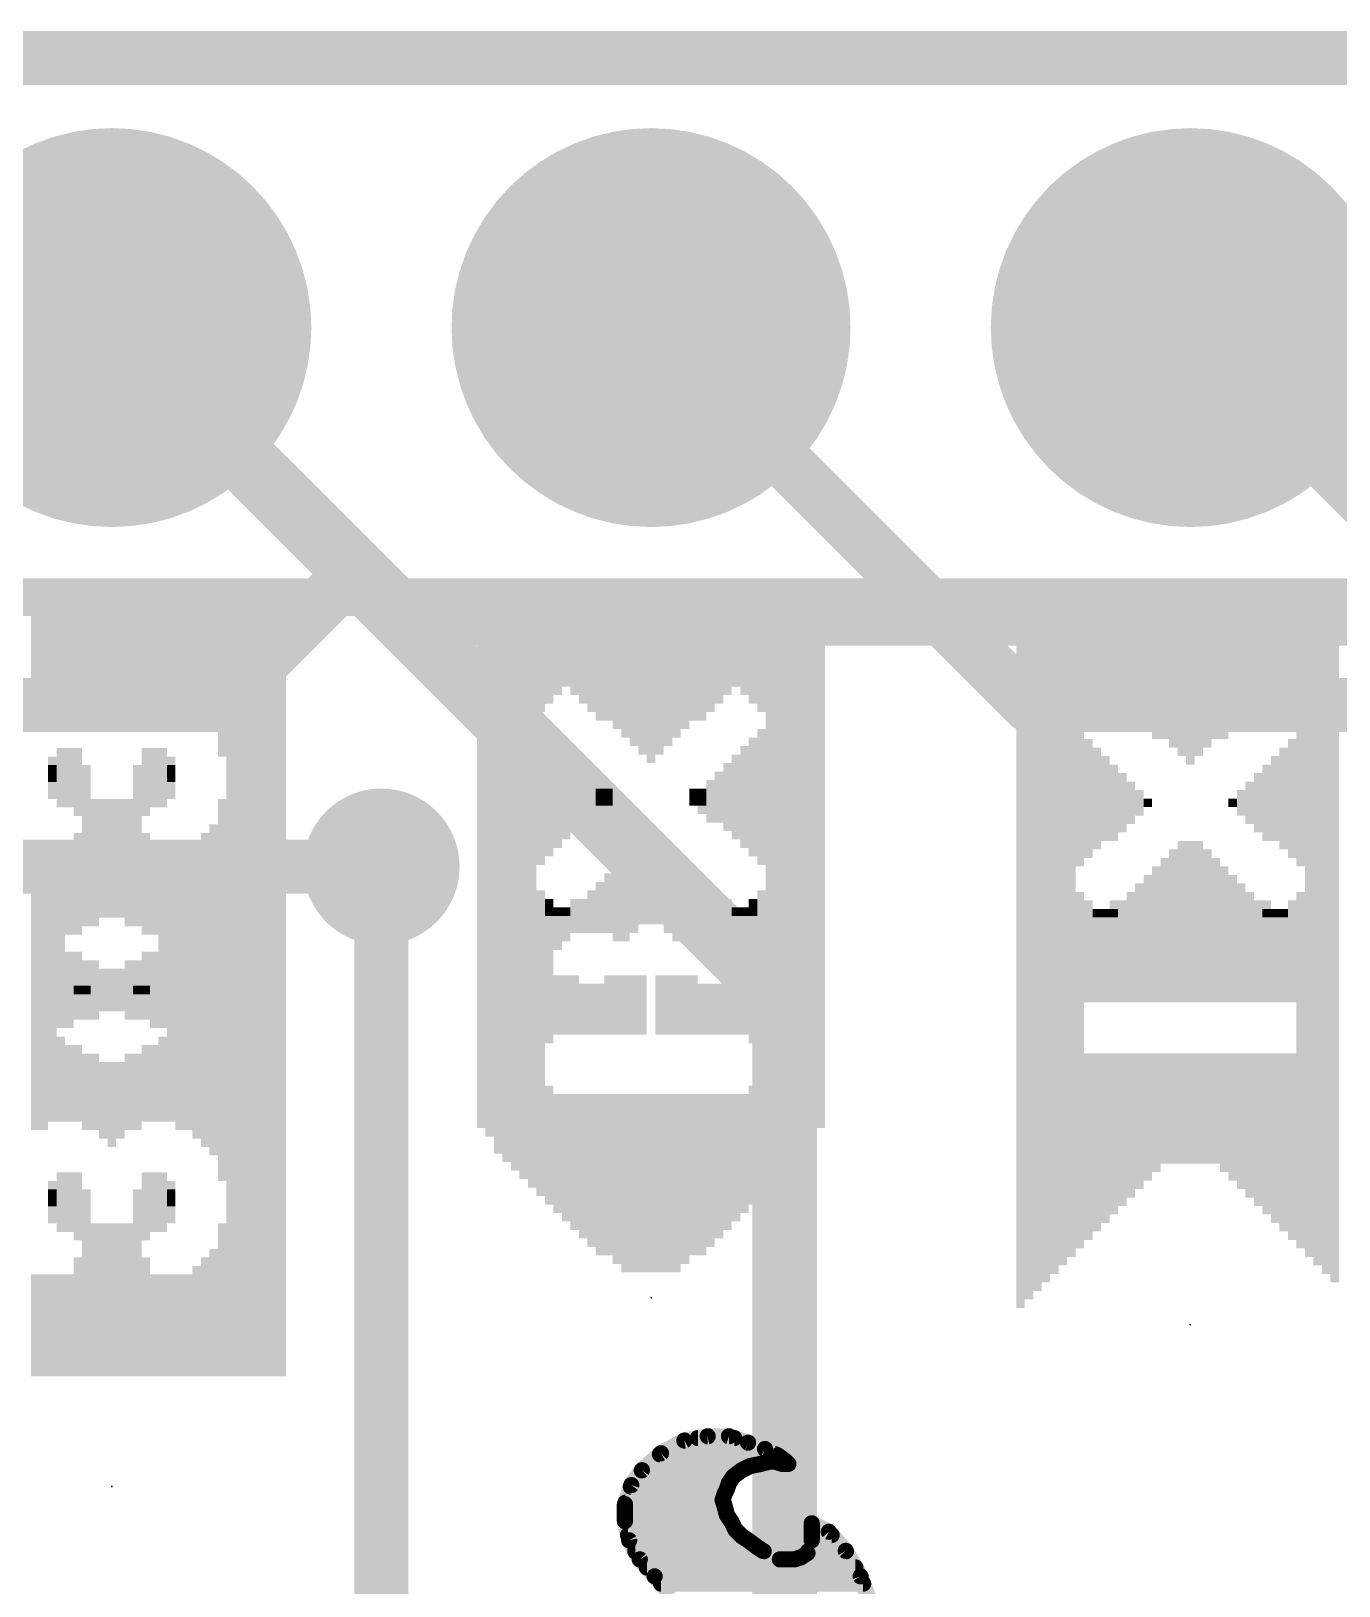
# Model space of a CAD drawing. Extents: x -38 to 69, y -21 to 41.
# Drawn here: x 18.67 to 24.83, y 33.44 to 40.77 of the extents above; entities that cross this region are included whole.
import ezdxf

# ---------------------------------------------------------------- set-up
doc = ezdxf.new("R2010")
doc.units = 0
for name, color, linetype in [('1', 12, 'CONTINUOUS'), ('16', 53, 'CONTINUOUS'), ('17', 254, 'CONTINUOUS'), ('18', 110, 'CONTINUOUS'), ('20', 53, 'CONTINUOUS'), ('21', 41, 'CONTINUOUS'), ('22', 40, 'CONTINUOUS'), ('23', 53, 'CONTINUOUS'), ('24', 53, 'CONTINUOUS'), ('51', 53, 'CONTINUOUS')]:
    doc.layers.add(name, color=color, linetype=linetype)

# ---------------------------------------------------------------- blocks, each defined once
blk = doc.blocks.new('RECT')
blk.add_solid([(-0.5, -0.5), (0.5, -0.5), (-0.5, 0.5), (0.5, 0.5)])
blk = doc.blocks.new('ROUNDP')
at = {"const_width": 0.5}
blk.add_lwpolyline([(0, -0.25, 1), (0, 0.25, 1), (0, -0.25)], format="xyb", dxfattribs=at)
blk = doc.blocks.new('ROUNDV')
at = {"const_width": 0.5}
blk.add_lwpolyline([(0, -0.25, 1), (0, 0.25, 1), (0, -0.25)], format="xyb", dxfattribs=at)

msp = doc.modelspace()

# ---------------------------------------------------------------- linework, layer by layer
at = {"layer": '1'}
for points, const_width in [([(0, 40.64), (40.64, 40.64)], 0.254), ([(20.193, 38.227), (19.05, 39.37)], 0.3048), ([(21.59, 39.37), (23.368, 37.592)], 0.254), ([(24.13, 39.37), (25.4, 38.1)], 0.254), ([(19.558, 37.592), (20.193, 38.227)], 0.254), ([(22.22, 36.2), (20.193, 38.227)], 0.3048), ([(11.818, 37.592), (19.558, 37.592)], 0.254), ([(23.368, 37.592), (25.5778, 37.592)], 0.254), ([(20.32, 36.83), (20.32, 27.445)], 0.254), ([(22.22, 27.445), (22.22, 36.2)], 0.3048)]:
    msp.add_lwpolyline(points, dxfattribs=dict(at, const_width=const_width))
for points, const_width in [([(19.1039, 39.4239, 1), (18.9961, 39.3161)], 0.1524), ([(21.6349, 39.4149, 1), (21.5451, 39.3251)], 0.127), ([(24.1749, 39.4149, 1), (24.0851, 39.3251)], 0.127), ([(20.2469, 38.2809, 1), (20.1391, 38.1731)], 0.1524), ([(20.1391, 38.1731, 1), (20.2469, 38.2809)], 0.1524), ([(20.2379, 38.1821, 1), (20.1481, 38.2719)], 0.127), ([(19.5131, 37.6369, 1), (19.6029, 37.5471)], 0.127), ([(19.558, 37.5285, 1), (19.558, 37.6555)], 0.127), ([(23.368, 37.6555, 1), (23.368, 37.5285)], 0.127), ([(23.3231, 37.5471, 1), (23.4129, 37.6369)], 0.127), ([(20.3835, 36.83, 1), (20.2565, 36.83)], 0.127), ([(22.2962, 36.2, 1), (22.1438, 36.2)], 0.1524), ([(22.1661, 36.1461, 1), (22.2739, 36.2539)], 0.1524)]:
    msp.add_lwpolyline(points, format="xyb", dxfattribs=dict(at, const_width=const_width))
at = {"layer": '16'}
for points, const_width in [([(0, 40.64), (40.64, 40.64)], 0.254), ([(20.3962, 38.0238), (19.05, 39.37)], 0.3048), ([(31.8262, 38.0238), (20.3962, 38.0238)], 0.3048), ([(20.32, 36.83), (5.08, 36.83)], 0.254)]:
    msp.add_lwpolyline(points, dxfattribs=dict(at, const_width=const_width))
for points, const_width in [([(19.1039, 39.4239, 1), (18.9961, 39.3161)], 0.1524), ([(20.3962, 38.1, 1), (20.3962, 37.9476)], 0.1524), ([(20.3423, 37.9699, 1), (20.4501, 38.0777)], 0.1524), ([(20.32, 36.7665, 1), (20.32, 36.8935)], 0.127)]:
    msp.add_lwpolyline(points, format="xyb", dxfattribs=dict(at, const_width=const_width))
at = {"layer": '20', "const_width": 0.2032}
msp.add_lwpolyline([(0, 40.64), (40.64, 40.64)], dxfattribs=at)
at = {"layer": '21'}
for points, const_width in [([(12.7, 38.1), (27.94, 38.1)], 0.1778), ([(21.747, 34.126), (21.637, 34.066)], 0.0762), ([(21.857, 34.146), (21.747, 34.126)], 0.0762), ([(21.8108, 34.1376), (21.9822, 34.1376)], 0.0762), ([(21.957, 34.146), (21.857, 34.146)], 0.0762), ([(22.047, 34.116), (21.957, 34.146)], 0.0762), ([(22.127, 34.086), (22.047, 34.116)], 0.0762), ([(21.637, 34.066), (21.547, 33.986)], 0.0762), ([(21.6318, 34.0614), (22.1762, 34.0614)], 0.0762), ([(22.187, 34.056), (22.127, 34.086)], 0.0762), ([(22.227, 34.026), (22.187, 34.056)], 0.0762), ([(21.547, 33.986), (21.497, 33.916)], 0.0762), ([(21.5464, 33.9852), (22.0159, 33.9852)], 0.0762), ([(21.957, 33.926), (21.977, 33.956)], 0.0762), ([(21.977, 33.956), (22.017, 33.986)], 0.0762), ([(22.017, 33.986), (22.057, 34.006)], 0.0762), ([(22.057, 34.006), (22.107, 34.016)], 0.0762), ([(22.107, 34.016), (22.147, 34.026)], 0.0762), ([(22.147, 34.026), (22.177, 34.026)], 0.0762), ([(22.177, 34.026), (22.207, 34.016)], 0.0762), ([(22.207, 34.016), (22.237, 34.016)], 0.0762), ([(22.237, 34.016), (22.227, 34.026)], 0.0762), ([(21.497, 33.916), (21.467, 33.826)], 0.0762), ([(21.4947, 33.909), (21.9513, 33.909)], 0.0762), ([(21.937, 33.876), (21.947, 33.896)], 0.0762), ([(21.947, 33.896), (21.957, 33.926)], 0.0762), ([(21.467, 33.826), (21.467, 33.746)], 0.0762), ([(21.4693, 33.8328), (21.9314, 33.8328)], 0.0762), ([(21.927, 33.846), (21.937, 33.876)], 0.0762), ([(21.937, 33.816), (21.927, 33.846)], 0.0762), ([(21.947, 33.776), (21.937, 33.816)], 0.0762), ([(21.467, 33.7566), (21.9599, 33.7566)], 0.0762), ([(21.467, 33.746), (21.487, 33.656)], 0.0762), ([(21.967, 33.746), (21.947, 33.776)], 0.0762), ([(21.987, 33.706), (21.967, 33.746)], 0.0762), ([(22.347, 33.736), (22.347, 33.656)], 0.0762), ([(22.427, 33.696), (22.347, 33.736)], 0.0762), ([(21.4816, 33.6804), (22.0126, 33.6804)], 0.0762), ([(22.017, 33.676), (21.987, 33.706)], 0.0762), ([(22.047, 33.656), (22.017, 33.676)], 0.0762), ([(22.347, 33.6804), (22.4409, 33.6804)], 0.0762), ([(22.507, 33.606), (22.427, 33.696)], 0.0762), ([(21.487, 33.656), (21.537, 33.566)], 0.0762), ([(21.5158, 33.6042), (22.1206, 33.6042)], 0.0762), ([(22.087, 33.626), (22.047, 33.656)], 0.0762), ([(22.117, 33.606), (22.087, 33.626)], 0.0762), ([(22.197, 33.566), (22.117, 33.606)], 0.0762), ([(22.327, 33.596), (22.297, 33.576)], 0.0762), ([(22.347, 33.656), (22.327, 33.596)], 0.0762), ([(22.3297, 33.6042), (22.5081, 33.6042)], 0.0762), ([(22.577, 33.486), (22.507, 33.606)], 0.0762), ([(21.537, 33.566), (21.607, 33.486)], 0.0762), ([(21.5703, 33.528), (22.5525, 33.528)], 0.0762), ([(22.267, 33.566), (22.197, 33.566)], 0.0762), ([(22.297, 33.576), (22.267, 33.566)], 0.0762), ([(21.607, 33.486), (21.687, 33.396)], 0.0762), ([(21.6374, 33.4518), (22.5892, 33.4518)], 0.0762), ([(22.627, 33.346), (22.577, 33.486)], 0.0762)]:
    msp.add_lwpolyline(points, dxfattribs=dict(at, const_width=const_width))
at = {"layer": '21', "const_width": 0.0381}
for points in [[(21.7436, 34.1447, 1), (21.7504, 34.1073)], [(21.7561, 34.1093, 1), (21.7379, 34.1427)], [(21.8108, 34.1566, 1), (21.8108, 34.1185)], [(21.857, 34.1651, 1), (21.857, 34.127)], [(21.8604, 34.1273, 1), (21.8536, 34.1647)], [(21.963, 34.1641, 1), (21.951, 34.1279)], [(21.957, 34.127, 1), (21.957, 34.1651)], [(21.9822, 34.1185, 1), (21.9822, 34.1566)], [(22.0537, 34.1338, 1), (22.0403, 34.0982)], [(22.041, 34.0979, 1), (22.053, 34.1341)], [(21.6318, 34.0804, 1), (21.6318, 34.0423)], [(21.6279, 34.0827, 1), (21.6461, 34.0493)], [(21.6497, 34.0518, 1), (21.6243, 34.0802)], [(22.1355, 34.103, 1), (22.1185, 34.069)], [(22.1203, 34.0682, 1), (22.1337, 34.1038)], [(22.1984, 34.0712, 1), (22.1756, 34.0408)], [(22.1762, 34.0423, 1), (22.1762, 34.0804)], [(22.1785, 34.039, 1), (22.1955, 34.073)], [(21.5464, 34.0042, 1), (21.5464, 33.9661)], [(21.5343, 34.0002, 1), (21.5597, 33.9718)], [(21.5625, 33.9749, 1), (21.5315, 33.9971)], [(21.9929, 33.9454, 1), (21.9611, 33.9666)], [(22.0085, 34.003, 1), (22.0255, 33.969)], [(22.0284, 33.9708, 1), (22.0056, 34.0012)], [(22.0159, 33.9661, 1), (22.0159, 34.0042)], [(22.0533, 34.0247, 1), (22.0607, 33.9873)], [(22.0655, 33.989, 1), (22.0485, 34.023)], [(22.1024, 34.0345, 1), (22.1116, 33.9975)], [(22.1107, 33.9973, 1), (22.1033, 34.0347)], [(22.147, 34.0451, 1), (22.147, 34.007)], [(22.1516, 34.0075, 1), (22.1424, 34.0445)], [(22.183, 34.0441, 1), (22.171, 34.0079)], [(22.177, 34.007, 1), (22.177, 34.0451)], [(22.207, 34.035, 1), (22.207, 33.9969)], [(22.201, 33.9979, 1), (22.213, 34.0341)], [(22.2405, 34.0395, 1), (22.2135, 34.0125)], [(22.2156, 34.0108, 1), (22.2384, 34.0412)], [(22.2235, 34.0025, 1), (22.2505, 34.0295)], [(22.237, 33.9969, 1), (22.237, 34.035)], [(21.4947, 33.928, 1), (21.4947, 33.8899)], [(21.4815, 33.9271, 1), (21.5125, 33.9049)], [(21.5151, 33.91, 1), (21.4789, 33.922)], [(21.9289, 33.902, 1), (21.9651, 33.89)], [(21.964, 33.8875, 1), (21.93, 33.9045)], [(21.9411, 33.9366, 1), (21.9729, 33.9154)], [(21.9751, 33.92, 1), (21.9389, 33.932)], [(21.9513, 33.8899, 1), (21.9513, 33.928)], [(21.9656, 33.9712, 1), (21.9884, 33.9408)], [(21.4489, 33.832, 1), (21.4851, 33.82)], [(21.4861, 33.826, 1), (21.448, 33.826)], [(21.4693, 33.8518, 1), (21.4693, 33.8137)], [(21.9451, 33.852, 1), (21.9089, 33.84)], [(21.9089, 33.852, 1), (21.9451, 33.84)], [(21.92, 33.8845, 1), (21.954, 33.8675)], [(21.9555, 33.8206, 1), (21.9185, 33.8114)], [(21.9551, 33.87, 1), (21.9189, 33.882)], [(21.9314, 33.8137, 1), (21.9314, 33.8518)], [(21.467, 33.7756, 1), (21.467, 33.7375)], [(21.4856, 33.7501, 1), (21.4484, 33.7419)], [(21.9189, 33.81, 1), (21.9551, 33.822)], [(21.9629, 33.7866, 1), (21.9311, 33.7654)], [(21.9285, 33.7714, 1), (21.9655, 33.7806)], [(21.984, 33.7545, 1), (21.95, 33.7375)], [(21.9511, 33.7354, 1), (21.9829, 33.7566)], [(21.9599, 33.7375, 1), (21.9599, 33.7756)], [(22.3661, 33.736, 1), (22.328, 33.736)], [(22.3555, 33.753, 1), (22.3385, 33.719)], [(21.448, 33.746, 1), (21.4861, 33.746)], [(21.4816, 33.6994, 1), (21.4816, 33.6613)], [(22.0005, 33.7195, 1), (21.9735, 33.6925)], [(21.97, 33.6975, 1), (22.004, 33.7145)], [(22.0276, 33.6919, 1), (22.0064, 33.6601)], [(22.0035, 33.6625, 1), (22.0305, 33.6895)], [(22.0126, 33.6613, 1), (22.0126, 33.6994)], [(22.347, 33.6994, 1), (22.347, 33.6613)], [(22.4412, 33.7087, 1), (22.4128, 33.6833)], [(22.4185, 33.679, 1), (22.4355, 33.713)], [(22.4409, 33.6613, 1), (22.4409, 33.6994)], [(21.5037, 33.6653, 1), (21.4703, 33.6467)], [(21.4684, 33.6519, 1), (21.5056, 33.6601)], [(21.5158, 33.6232, 1), (21.5158, 33.5851)], [(22.0584, 33.6712, 1), (22.0356, 33.6408)], [(22.0364, 33.6401, 1), (22.0576, 33.6719)], [(22.0976, 33.6419, 1), (22.0764, 33.6101)], [(22.0756, 33.6108, 1), (22.0984, 33.6412)], [(22.1255, 33.623, 1), (22.1085, 33.589)], [(22.1064, 33.5901, 1), (22.1276, 33.6219)], [(22.1206, 33.5851, 1), (22.1206, 33.6232)], [(22.3297, 33.6232, 1), (22.3297, 33.5851)], [(22.3376, 33.5801, 1), (22.3164, 33.6119)], [(22.328, 33.656, 1), (22.3661, 33.656)], [(22.3651, 33.65, 1), (22.3289, 33.662)], [(22.5235, 33.6156, 1), (22.4905, 33.5964)], [(22.4928, 33.5933, 1), (22.5212, 33.6187)], [(22.5081, 33.5851, 1), (22.5081, 33.6232)], [(21.5513, 33.5785, 1), (21.5227, 33.5535)], [(21.5203, 33.5567, 1), (21.5537, 33.5753)], [(21.5703, 33.547, 1), (21.5703, 33.5089)], [(22.197, 33.5851, 1), (22.197, 33.547)], [(22.1885, 33.549, 1), (22.2055, 33.583)], [(22.261, 33.5841, 1), (22.273, 33.5479)], [(22.267, 33.547, 1), (22.267, 33.5851)], [(22.2864, 33.5919, 1), (22.3076, 33.5601)], [(22.303, 33.5579, 1), (22.291, 33.5941)], [(22.3089, 33.602, 1), (22.3451, 33.59)], [(22.5525, 33.5089, 1), (22.5525, 33.547)], [(21.6212, 33.4987, 1), (21.5928, 33.4733)], [(21.5927, 33.4735, 1), (21.6213, 33.4985)], [(21.6374, 33.4708, 1), (21.6374, 33.4327)], [(22.5949, 33.4924, 1), (22.5591, 33.4796)], [(22.5605, 33.4764, 1), (22.5935, 33.4956)], [(22.5892, 33.4327, 1), (22.5892, 33.4708)]]:
    msp.add_lwpolyline(points, format="xyb", dxfattribs=at)
at = {"layer": '22', "const_width": 0.1778}
msp.add_lwpolyline([(27.94, 38.1), (12.7, 38.1)], dxfattribs=at)
at = {"layer": '23'}
for p in [(21.59, 34.798), (24.13, 34.671), (19.05, 33.909)]:
    msp.add_point(p, dxfattribs=at)
at = {"layer": '24'}
for p in [(21.59, 34.798), (24.13, 34.671), (19.05, 33.909)]:
    msp.add_point(p, dxfattribs=at)

# ---------------------------------------------------------------- block references
at = {"layer": '17', "xscale": 1.8796, "yscale": 1.8796, "rotation": 90}
for p in [(19.05, 39.37), (19.05, 39.37), (21.59, 39.37), (21.59, 39.37), (24.13, 39.37), (24.13, 39.37)]:
    msp.add_blockref('ROUNDP', p, dxfattribs=at)
at = {"layer": '18', "xscale": 0.7366, "yscale": 0.7366}
msp.add_blockref('ROUNDV', (20.32, 36.83), dxfattribs=at)
msp.add_blockref('ROUNDV', (20.32, 36.83), dxfattribs=at)
at = {"layer": '21', "yscale": 0.04, "rotation": 90}
for p, xscale in [((18.69, 37.829), 0.48), ((18.73, 37.829), 0.48), ((18.77, 37.849), 0.44), ((18.81, 37.849), 0.44), ((18.85, 37.849), 0.44), ((18.89, 37.849), 0.44), ((18.93, 37.829), 0.48), ((18.97, 37.829), 0.48), ((19.01, 37.809), 0.52), ((19.05, 37.789), 0.56), ((19.09, 37.829), 0.48), ((19.13, 37.829), 0.48), ((19.17, 37.849), 0.44), ((19.21, 37.849), 0.44), ((19.25, 37.849), 0.44), ((19.29, 37.849), 0.44), ((19.33, 37.849), 0.44), ((19.37, 37.849), 0.44), ((19.41, 37.849), 0.44), ((19.45, 37.829), 0.48), ((19.49, 37.809), 0.52), ((19.53, 37.789), 0.56), ((19.57, 37.749), 0.64), ((19.61, 36.249), 3.64), ((19.65, 36.249), 3.64), ((19.69, 36.249), 3.64), ((19.73, 36.249), 3.64), ((19.77, 36.249), 3.64), ((19.81, 36.249), 3.64), ((19.85, 36.249), 3.64), ((20.79, 36.838), 2.48), ((20.83, 36.818), 2.52), ((20.87, 36.778), 2.6), ((20.91, 36.758), 2.64), ((20.95, 36.738), 2.68), ((20.99, 36.718), 2.72), ((21.03, 36.698), 2.76), ((21.07, 37.818), 0.52), ((21.11, 37.838), 0.48), ((21.15, 37.858), 0.44), ((21.19, 37.878), 0.4), ((21.23, 37.858), 0.44), ((21.27, 37.838), 0.48), ((21.31, 37.838), 0.48), ((21.35, 37.818), 0.52), ((21.39, 37.798), 0.56), ((21.43, 37.778), 0.6), ((21.47, 37.758), 0.64), ((21.51, 37.738), 0.68), ((21.55, 37.718), 0.72), ((21.59, 37.698), 0.76), ((21.63, 37.718), 0.72), ((21.67, 37.738), 0.68), ((21.71, 37.758), 0.64), ((21.75, 37.778), 0.6), ((21.79, 37.798), 0.56), ((21.83, 37.798), 0.56), ((21.87, 37.818), 0.52), ((21.91, 37.838), 0.48), ((21.95, 37.858), 0.44), ((21.99, 37.878), 0.4), ((22.03, 37.858), 0.44), ((22.07, 37.858), 0.44), ((22.11, 37.838), 0.48), ((22.15, 36.698), 2.76), ((22.19, 36.718), 2.72), ((22.23, 36.738), 2.68), ((22.27, 36.758), 2.64), ((22.31, 36.778), 2.6), ((22.35, 36.818), 2.52), ((22.39, 36.838), 2.48), ((23.33, 36.411), 3.32), ((23.37, 36.431), 3.28), ((23.41, 36.451), 3.24), ((23.45, 36.471), 3.2), ((23.49, 36.491), 3.16), ((23.53, 36.511), 3.12), ((23.57, 36.531), 3.08), ((23.61, 37.811), 0.52), ((23.65, 37.831), 0.48), ((23.69, 37.851), 0.44), ((23.73, 37.851), 0.44), ((23.77, 37.851), 0.44), ((23.81, 37.831), 0.48), ((23.85, 37.811), 0.52), ((23.89, 37.811), 0.52), ((23.93, 37.791), 0.56), ((23.97, 37.771), 0.6), ((24.01, 37.751), 0.64), ((24.05, 37.731), 0.68), ((24.09, 37.711), 0.72), ((24.13, 37.691), 0.76), ((24.17, 37.711), 0.72), ((24.21, 37.731), 0.68), ((24.25, 37.751), 0.64), ((24.29, 37.751), 0.64), ((24.33, 37.771), 0.6), ((24.37, 37.791), 0.56), ((24.41, 37.811), 0.52), ((24.45, 37.831), 0.48), ((24.49, 37.851), 0.44), ((24.53, 37.851), 0.44), ((24.57, 37.851), 0.44), ((24.61, 37.851), 0.44), ((24.65, 37.831), 0.48), ((24.69, 36.531), 3.08), ((24.73, 36.511), 3.12), ((24.77, 36.491), 3.16), ((24.81, 36.471), 3.2), ((21.07, 37.158), 0.64), ((21.11, 37.158), 0.56), ((22.11, 37.138), 0.6), ((23.61, 37.151), 0.64), ((18.85, 37.249), 0.28), ((19.21, 37.229), 0.32), ((19.25, 37.249), 0.28), ((19.29, 37.249), 0.28), ((21.15, 37.158), 0.48), ((22.03, 37.158), 0.48), ((22.07, 37.138), 0.52), ((23.65, 37.151), 0.56), ((23.69, 37.151), 0.48), ((24.61, 37.131), 0.52), ((24.65, 37.131), 0.6), ((18.77, 37.269), 0.08), ((18.81, 37.249), 0.2), ((18.89, 37.209), 0.28), ((19.17, 36.929), 0.76), ((19.33, 37.249), 0.2), ((21.19, 37.158), 0.4), ((21.23, 37.158), 0.32), ((21.95, 37.158), 0.32), ((21.99, 37.158), 0.4), ((23.73, 37.151), 0.4), ((23.77, 37.131), 0.36), ((24.49, 37.151), 0.32), ((24.53, 37.151), 0.4), ((24.57, 37.131), 0.44), ((21.27, 37.158), 0.24), ((21.31, 37.138), 0.2), ((21.87, 37.158), 0.16), ((21.91, 37.158), 0.24), ((23.81, 37.131), 0.28), ((23.85, 37.131), 0.2), ((24.41, 37.131), 0.2), ((24.45, 37.151), 0.24), ((18.93, 36.909), 0.48), ((18.97, 36.889), 0.52), ((19.01, 36.889), 0.52), ((19.05, 36.869), 0.56), ((19.09, 36.869), 0.56), ((19.13, 36.849), 0.6), ((21.35, 37.138), 0.12), ((21.39, 37.158), 0.08), ((21.83, 37.158), 0.08), ((23.89, 37.131), 0.12), ((23.93, 37.131), 0.04), ((24.33, 37.131), 0.04), ((24.37, 37.131), 0.12), ((19.57, 36.689), 0.76), ((18.89, 36.829), 0.32), ((19.49, 36.669), 0.56), ((19.53, 36.669), 0.64), ((21.55, 36.758), 0.4), ((21.59, 36.758), 0.4), ((21.63, 36.758), 0.4), ((24.13, 36.571), 0.76), ((24.17, 36.571), 0.76), ((18.69, 36.849), 0.12), ((18.73, 36.829), 0.16), ((18.77, 36.829), 0.16), ((18.81, 36.809), 0.2), ((18.85, 36.809), 0.2), ((19.21, 36.709), 0.4), ((19.25, 36.689), 0.36), ((19.29, 36.669), 0.4), ((19.33, 36.669), 0.4), ((19.37, 36.649), 0.44), ((19.41, 36.649), 0.44), ((19.45, 36.649), 0.52), ((21.47, 36.738), 0.28), ((21.51, 36.758), 0.32), ((21.67, 36.718), 0.4), ((21.71, 36.678), 0.4), ((24.01, 36.531), 0.68), ((24.05, 36.551), 0.72), ((24.09, 36.551), 0.72), ((24.21, 36.551), 0.72), ((24.25, 36.531), 0.68), ((21.39, 36.698), 0.2), ((21.43, 36.718), 0.24), ((21.75, 36.658), 0.36), ((21.79, 36.658), 0.28), ((23.93, 36.491), 0.6), ((23.97, 36.511), 0.64), ((24.29, 36.511), 0.64), ((24.33, 36.491), 0.6), ((21.07, 35.998), 1.44), ((21.31, 36.638), 0.16), ((21.35, 36.658), 0.2), ((21.83, 36.638), 0.24), ((21.87, 36.618), 0.2), ((22.11, 36.618), 0.2), ((23.61, 35.871), 1.68), ((23.85, 36.451), 0.52), ((23.89, 36.471), 0.56), ((24.37, 36.471), 0.56), ((24.41, 36.451), 0.52), ((24.65, 36.431), 0.56), ((21.11, 36.518), 0.32), ((21.15, 36.538), 0.2), ((21.19, 36.558), 0.16), ((21.23, 36.578), 0.12), ((21.27, 36.598), 0.16), ((21.91, 36.618), 0.12), ((21.95, 36.618), 0.12), ((21.99, 36.618), 0.04), ((22.03, 36.618), 0.04), ((22.07, 36.638), 0.08), ((23.65, 36.611), 0.12), ((23.69, 36.611), 0.04), ((23.73, 36.611), 0.04), ((23.77, 36.611), 0.04), ((23.81, 36.611), 0.12), ((24.45, 36.431), 0.48), ((24.49, 36.431), 0.48), ((24.53, 36.411), 0.44), ((24.57, 36.411), 0.44), ((24.61, 36.431), 0.48), ((18.69, 36.249), 0.52), ((18.73, 36.269), 0.48), ((18.77, 36.249), 0.44), ((18.81, 36.269), 0.4), ((18.85, 36.249), 0.36), ((18.89, 36.269), 0.32), ((18.93, 36.249), 0.28), ((18.97, 36.249), 0.28), ((19.01, 36.249), 0.2), ((19.05, 36.249), 0.2), ((22.07, 36.178), 0.36), ((22.11, 36.178), 0.36), ((19.09, 36.249), 0.12), ((19.13, 36.249), 0.12), ((19.17, 36.249), 0.04), ((19.21, 36.249), 0.04), ((21.35, 36.158), 0.24), ((21.39, 36.178), 0.28), ((21.43, 36.178), 0.28), ((21.47, 36.178), 0.28), ((21.51, 36.178), 0.28), ((21.55, 36.178), 0.28), ((21.87, 36.158), 0.24), ((21.91, 36.158), 0.24), ((21.95, 36.178), 0.28), ((21.99, 36.178), 0.28), ((22.03, 36.178), 0.28), ((19.53, 35.829), 0.64), ((19.57, 35.809), 0.76), ((19.37, 35.849), 0.44), ((19.41, 35.849), 0.44), ((19.45, 35.849), 0.52), ((19.49, 35.829), 0.56), ((19.21, 35.809), 0.36), ((19.25, 35.809), 0.36), ((19.29, 35.829), 0.4), ((19.33, 35.829), 0.4), ((24.65, 35.511), 0.96), ((19.05, 35.709), 0.4), ((19.09, 35.749), 0.32), ((19.13, 35.769), 0.36), ((19.17, 35.789), 0.32), ((23.85, 35.611), 0.68), ((23.89, 35.631), 0.64), ((23.93, 35.651), 0.6), ((23.97, 35.671), 0.56), ((24.01, 35.691), 0.52), ((24.05, 35.691), 0.52), ((24.09, 35.691), 0.52), ((24.13, 35.691), 0.52), ((24.17, 35.691), 0.52), ((24.21, 35.691), 0.52), ((24.25, 35.691), 0.52), ((24.29, 35.671), 0.56), ((24.33, 35.651), 0.6), ((24.37, 35.631), 0.64), ((24.41, 35.611), 0.68), ((24.45, 35.591), 0.72), ((24.49, 35.571), 0.76), ((24.53, 35.551), 0.8), ((24.57, 35.531), 0.84), ((24.61, 35.511), 0.88), ((18.89, 35.729), 0.2), ((18.93, 35.709), 0.24), ((18.97, 35.729), 0.28), ((19.01, 35.709), 0.32), ((18.81, 35.709), 0.16), ((18.85, 35.709), 0.16), ((21.11, 35.518), 0.56), ((21.15, 35.478), 0.56), ((21.19, 35.458), 0.6), ((21.23, 35.438), 0.64), ((21.27, 35.418), 0.68), ((21.31, 35.398), 0.72), ((21.35, 35.378), 0.76), ((21.39, 35.378), 0.76), ((21.43, 35.358), 0.8), ((21.47, 35.338), 0.84), ((21.51, 35.338), 0.84), ((21.55, 35.338), 0.84), ((21.59, 35.338), 0.84), ((21.63, 35.338), 0.84), ((21.67, 35.338), 0.84), ((21.71, 35.338), 0.84), ((21.75, 35.358), 0.8), ((21.79, 35.378), 0.76), ((21.83, 35.378), 0.76), ((21.87, 35.398), 0.72), ((21.91, 35.418), 0.68), ((21.95, 35.438), 0.64), ((21.99, 35.458), 0.6), ((22.03, 35.478), 0.56), ((22.07, 35.518), 0.56), ((22.11, 35.538), 0.52), ((18.69, 35.649), 0.12), ((18.73, 35.669), 0.16), ((18.77, 35.689), 0.12), ((23.81, 35.431), 0.4), ((23.65, 35.331), 0.52), ((23.69, 35.351), 0.48), ((23.73, 35.371), 0.44), ((23.77, 35.391), 0.4), ((18.85, 35.249), 0.28), ((19.21, 35.229), 0.32), ((19.25, 35.249), 0.28), ((19.29, 35.249), 0.28), ((18.81, 35.249), 0.2), ((18.89, 35.209), 0.28), ((19.33, 35.249), 0.2), ((18.77, 35.269), 0.08), ((19.17, 34.869), 0.88), ((18.93, 34.789), 0.72), ((18.97, 34.789), 0.72), ((19.01, 34.789), 0.72), ((19.05, 34.789), 0.72), ((19.09, 34.789), 0.72), ((19.13, 34.789), 0.72), ((19.57, 34.749), 0.64), ((18.89, 34.709), 0.56), ((19.49, 34.689), 0.52), ((19.53, 34.709), 0.56), ((18.69, 34.669), 0.48), ((18.73, 34.669), 0.48), ((18.77, 34.669), 0.48), ((18.81, 34.669), 0.48), ((18.85, 34.669), 0.48), ((19.21, 34.669), 0.48), ((19.45, 34.669), 0.48), ((19.25, 34.649), 0.44), ((19.29, 34.649), 0.44), ((19.33, 34.649), 0.44), ((19.37, 34.649), 0.44), ((19.41, 34.649), 0.44)]:
    msp.add_blockref('RECT', p, dxfattribs=dict(at, xscale=xscale))
at = {"layer": '22', "yscale": 0.04, "rotation": 90}
for p, xscale in [((18.69, 37.849), 0.44), ((18.73, 37.849), 0.44), ((18.77, 37.849), 0.44), ((18.81, 37.849), 0.44), ((18.85, 37.849), 0.44), ((18.89, 37.849), 0.44), ((18.93, 37.849), 0.44), ((18.97, 37.829), 0.48), ((19.01, 37.829), 0.48), ((19.05, 37.789), 0.56), ((19.09, 37.809), 0.52), ((19.13, 37.829), 0.48), ((19.17, 37.829), 0.48), ((19.21, 37.849), 0.44), ((19.25, 37.849), 0.44), ((19.29, 37.849), 0.44), ((19.33, 37.849), 0.44), ((19.37, 37.829), 0.48), ((19.41, 37.829), 0.48), ((19.45, 37.809), 0.52), ((19.49, 37.789), 0.56), ((19.53, 37.769), 0.6), ((19.57, 37.709), 0.72), ((19.61, 36.249), 3.64), ((19.65, 36.249), 3.64), ((19.69, 36.249), 3.64), ((19.73, 36.249), 3.64), ((19.77, 36.249), 3.64), ((19.81, 36.249), 3.64), ((19.85, 36.249), 3.64), ((20.79, 36.838), 2.48), ((20.83, 36.818), 2.52), ((20.87, 36.778), 2.6), ((20.91, 36.758), 2.64), ((20.95, 36.738), 2.68), ((20.99, 36.718), 2.72), ((21.03, 36.698), 2.76), ((21.07, 37.838), 0.48), ((21.11, 37.858), 0.44), ((21.15, 37.858), 0.44), ((21.19, 37.878), 0.4), ((21.23, 37.858), 0.44), ((21.27, 37.838), 0.48), ((21.31, 37.818), 0.52), ((21.35, 37.798), 0.56), ((21.39, 37.798), 0.56), ((21.43, 37.778), 0.6), ((21.47, 37.758), 0.64), ((21.51, 37.738), 0.68), ((21.55, 37.718), 0.72), ((21.59, 37.698), 0.76), ((21.63, 37.718), 0.72), ((21.67, 37.738), 0.68), ((21.71, 37.758), 0.64), ((21.75, 37.778), 0.6), ((21.79, 37.798), 0.56), ((21.83, 37.818), 0.52), ((21.87, 37.838), 0.48), ((21.91, 37.838), 0.48), ((21.95, 37.858), 0.44), ((21.99, 37.878), 0.4), ((22.03, 37.858), 0.44), ((22.07, 37.838), 0.48), ((22.11, 37.818), 0.52), ((22.15, 36.698), 2.76), ((22.19, 36.718), 2.72), ((22.23, 36.738), 2.68), ((22.27, 36.758), 2.64), ((22.31, 36.778), 2.6), ((22.35, 36.818), 2.52), ((22.39, 36.838), 2.48), ((23.33, 36.411), 3.32), ((23.37, 36.431), 3.28), ((23.41, 36.451), 3.24), ((23.45, 36.471), 3.2), ((23.49, 36.491), 3.16), ((23.53, 36.511), 3.12), ((23.57, 36.531), 3.08), ((23.61, 37.831), 0.48), ((23.65, 37.851), 0.44), ((23.69, 37.851), 0.44), ((23.73, 37.851), 0.44), ((23.77, 37.851), 0.44), ((23.81, 37.831), 0.48), ((23.85, 37.811), 0.52), ((23.89, 37.791), 0.56), ((23.93, 37.771), 0.6), ((23.97, 37.751), 0.64), ((24.01, 37.751), 0.64), ((24.05, 37.731), 0.68), ((24.09, 37.711), 0.72), ((24.13, 37.691), 0.76), ((24.17, 37.711), 0.72), ((24.21, 37.731), 0.68), ((24.25, 37.751), 0.64), ((24.29, 37.771), 0.6), ((24.33, 37.791), 0.56), ((24.37, 37.811), 0.52), ((24.41, 37.811), 0.52), ((24.45, 37.831), 0.48), ((24.49, 37.851), 0.44), ((24.53, 37.851), 0.44), ((24.57, 37.851), 0.44), ((24.61, 37.831), 0.48), ((24.65, 37.811), 0.52), ((24.69, 36.531), 3.08), ((24.73, 36.511), 3.12), ((24.77, 36.491), 3.16), ((24.81, 36.471), 3.2), ((21.07, 37.138), 0.6), ((22.07, 37.158), 0.56), ((22.11, 37.158), 0.64), ((24.65, 37.151), 0.64), ((18.81, 37.249), 0.28), ((18.85, 37.249), 0.28), ((18.89, 37.229), 0.32), ((19.25, 37.249), 0.28), ((21.11, 37.138), 0.52), ((21.15, 37.158), 0.48), ((22.03, 37.158), 0.48), ((23.61, 37.131), 0.6), ((23.65, 37.131), 0.52), ((24.57, 37.151), 0.48), ((24.61, 37.151), 0.56), ((18.77, 37.249), 0.2), ((18.93, 36.929), 0.76), ((19.21, 37.209), 0.28), ((19.29, 37.249), 0.2), ((19.33, 37.269), 0.08), ((21.19, 37.158), 0.4), ((21.23, 37.158), 0.32), ((21.95, 37.158), 0.32), ((21.99, 37.158), 0.4), ((23.69, 37.131), 0.44), ((23.73, 37.151), 0.4), ((23.77, 37.151), 0.32), ((24.49, 37.131), 0.36), ((24.53, 37.151), 0.4), ((21.27, 37.158), 0.24), ((21.31, 37.158), 0.16), ((21.87, 37.138), 0.2), ((21.91, 37.158), 0.24), ((23.81, 37.151), 0.24), ((23.85, 37.131), 0.2), ((24.41, 37.131), 0.2), ((24.45, 37.131), 0.28), ((18.97, 36.849), 0.6), ((19.01, 36.869), 0.56), ((19.05, 36.869), 0.56), ((19.09, 36.889), 0.52), ((19.13, 36.889), 0.52), ((19.17, 36.909), 0.48), ((19.57, 36.249), 1.8), ((21.35, 37.158), 0.08), ((21.79, 37.158), 0.08), ((21.83, 37.138), 0.12), ((23.89, 37.131), 0.12), ((23.93, 37.131), 0.04), ((24.33, 37.131), 0.04), ((24.37, 37.131), 0.12), ((19.53, 36.889), 0.28), ((19.21, 36.829), 0.32), ((19.45, 36.869), 0.16), ((19.49, 36.889), 0.2), ((21.55, 36.758), 0.4), ((21.59, 36.758), 0.4), ((21.63, 36.758), 0.4), ((24.09, 36.571), 0.76), ((24.13, 36.571), 0.76), ((18.69, 36.649), 0.44), ((18.73, 36.649), 0.44), ((18.77, 36.669), 0.4), ((18.81, 36.669), 0.4), ((18.85, 36.689), 0.36), ((18.89, 36.709), 0.4), ((19.25, 36.809), 0.2), ((19.29, 36.809), 0.2), ((19.33, 36.829), 0.16), ((19.37, 36.829), 0.16), ((19.41, 36.849), 0.12), ((21.47, 36.678), 0.4), ((21.51, 36.718), 0.4), ((21.67, 36.758), 0.32), ((21.71, 36.738), 0.28), ((24.01, 36.531), 0.68), ((24.05, 36.551), 0.72), ((24.17, 36.551), 0.72), ((24.21, 36.551), 0.72), ((24.25, 36.531), 0.68), ((21.39, 36.658), 0.28), ((21.43, 36.658), 0.36), ((21.75, 36.718), 0.24), ((21.79, 36.698), 0.2), ((23.93, 36.491), 0.6), ((23.97, 36.511), 0.64), ((24.29, 36.511), 0.64), ((24.33, 36.491), 0.6), ((21.07, 36.618), 0.2), ((21.31, 36.618), 0.2), ((21.35, 36.638), 0.24), ((21.83, 36.658), 0.2), ((21.87, 36.638), 0.16), ((22.11, 35.998), 1.44), ((23.61, 36.431), 0.56), ((23.85, 36.451), 0.52), ((23.89, 36.471), 0.56), ((24.37, 36.471), 0.56), ((24.41, 36.451), 0.52), ((24.65, 35.871), 1.68), ((21.11, 36.638), 0.08), ((21.15, 36.618), 0.04), ((21.19, 36.618), 0.04), ((21.23, 36.618), 0.12), ((21.27, 36.618), 0.12), ((21.91, 36.598), 0.16), ((21.95, 36.578), 0.12), ((21.99, 36.558), 0.16), ((22.03, 36.538), 0.2), ((22.07, 36.518), 0.32), ((23.65, 36.431), 0.48), ((23.69, 36.411), 0.44), ((23.73, 36.411), 0.44), ((23.77, 36.431), 0.48), ((23.81, 36.431), 0.48), ((24.45, 36.611), 0.12), ((24.49, 36.611), 0.04), ((24.53, 36.611), 0.04), ((24.57, 36.611), 0.04), ((24.61, 36.611), 0.12), ((19.37, 36.269), 0.48), ((19.41, 36.249), 0.52), ((19.45, 36.249), 0.52), ((19.49, 36.249), 0.6), ((19.53, 36.249), 0.6), ((19.21, 36.269), 0.32), ((19.25, 36.249), 0.36), ((19.29, 36.269), 0.4), ((19.33, 36.249), 0.44), ((19.05, 36.249), 0.2), ((19.09, 36.249), 0.2), ((19.13, 36.249), 0.28), ((19.17, 36.249), 0.28), ((21.07, 36.178), 0.36), ((21.11, 36.178), 0.36), ((18.89, 36.249), 0.04), ((18.93, 36.249), 0.04), ((18.97, 36.249), 0.12), ((19.01, 36.249), 0.12), ((21.15, 36.178), 0.28), ((21.19, 36.178), 0.28), ((21.23, 36.178), 0.28), ((21.27, 36.158), 0.24), ((21.31, 36.158), 0.24), ((21.63, 36.178), 0.28), ((21.67, 36.178), 0.28), ((21.71, 36.178), 0.28), ((21.75, 36.178), 0.28), ((21.79, 36.178), 0.28), ((21.83, 36.158), 0.24), ((18.69, 35.849), 0.44), ((18.73, 35.849), 0.44), ((18.77, 35.829), 0.4), ((18.81, 35.829), 0.4), ((18.85, 35.809), 0.36), ((18.89, 35.809), 0.36), ((23.61, 35.511), 0.96), ((18.93, 35.789), 0.32), ((18.97, 35.769), 0.36), ((19.01, 35.749), 0.32), ((19.05, 35.709), 0.4), ((23.65, 35.511), 0.88), ((23.69, 35.531), 0.84), ((23.73, 35.551), 0.8), ((23.77, 35.571), 0.76), ((23.81, 35.591), 0.72), ((23.85, 35.611), 0.68), ((23.89, 35.631), 0.64), ((23.93, 35.651), 0.6), ((23.97, 35.671), 0.56), ((24.01, 35.691), 0.52), ((24.05, 35.691), 0.52), ((24.09, 35.691), 0.52), ((24.13, 35.691), 0.52), ((24.17, 35.691), 0.52), ((24.21, 35.691), 0.52), ((24.25, 35.691), 0.52), ((24.29, 35.671), 0.56), ((24.33, 35.651), 0.6), ((24.37, 35.631), 0.64), ((24.41, 35.611), 0.68), ((19.09, 35.709), 0.32), ((19.13, 35.729), 0.28), ((19.17, 35.709), 0.24), ((19.21, 35.729), 0.2), ((19.25, 35.709), 0.16), ((19.29, 35.709), 0.16), ((21.07, 35.538), 0.52), ((21.11, 35.518), 0.56), ((21.15, 35.478), 0.56), ((21.19, 35.458), 0.6), ((21.23, 35.438), 0.64), ((21.27, 35.418), 0.68), ((21.31, 35.398), 0.72), ((21.35, 35.378), 0.76), ((21.39, 35.378), 0.76), ((21.43, 35.358), 0.8), ((21.47, 35.338), 0.84), ((21.51, 35.338), 0.84), ((21.55, 35.338), 0.84), ((21.59, 35.338), 0.84), ((21.63, 35.338), 0.84), ((21.67, 35.338), 0.84), ((21.71, 35.338), 0.84), ((21.75, 35.358), 0.8), ((21.79, 35.378), 0.76), ((21.83, 35.378), 0.76), ((21.87, 35.398), 0.72), ((21.91, 35.418), 0.68), ((21.95, 35.438), 0.64), ((21.99, 35.458), 0.6), ((22.03, 35.478), 0.56), ((22.07, 35.518), 0.56), ((19.33, 35.689), 0.12), ((19.37, 35.669), 0.16), ((19.41, 35.649), 0.12), ((19.45, 35.629), 0.16), ((19.49, 35.609), 0.2), ((19.53, 35.609), 0.28), ((24.45, 35.431), 0.4), ((24.49, 35.391), 0.4), ((24.53, 35.371), 0.44), ((24.57, 35.351), 0.48), ((24.61, 35.331), 0.52), ((18.81, 35.249), 0.28), ((18.85, 35.249), 0.28), ((18.89, 35.229), 0.32), ((19.25, 35.249), 0.28), ((18.77, 35.249), 0.2), ((19.21, 35.209), 0.28), ((19.29, 35.249), 0.2), ((18.93, 34.869), 0.88), ((19.33, 35.269), 0.08), ((18.97, 34.789), 0.72), ((19.01, 34.789), 0.72), ((19.05, 34.789), 0.72), ((19.09, 34.789), 0.72), ((19.13, 34.789), 0.72), ((19.17, 34.789), 0.72), ((19.57, 34.789), 0.72), ((19.53, 34.729), 0.6), ((19.21, 34.709), 0.56), ((19.45, 34.689), 0.52), ((19.49, 34.709), 0.56), ((18.89, 34.669), 0.48), ((19.25, 34.669), 0.48), ((19.29, 34.669), 0.48), ((19.33, 34.669), 0.48), ((19.37, 34.669), 0.48), ((19.41, 34.669), 0.48), ((18.69, 34.649), 0.44), ((18.73, 34.649), 0.44), ((18.77, 34.649), 0.44), ((18.81, 34.649), 0.44), ((18.85, 34.649), 0.44)]:
    msp.add_blockref('RECT', p, dxfattribs=dict(at, xscale=xscale))
at = {"layer": '51', "xscale": 0.508, "yscale": 0.508}
for p in [(19.05, 39.37), (21.59, 39.37), (24.13, 39.37)]:
    msp.add_blockref('RECT', p, dxfattribs=at)

doc.saveas('drawing.dxf')
